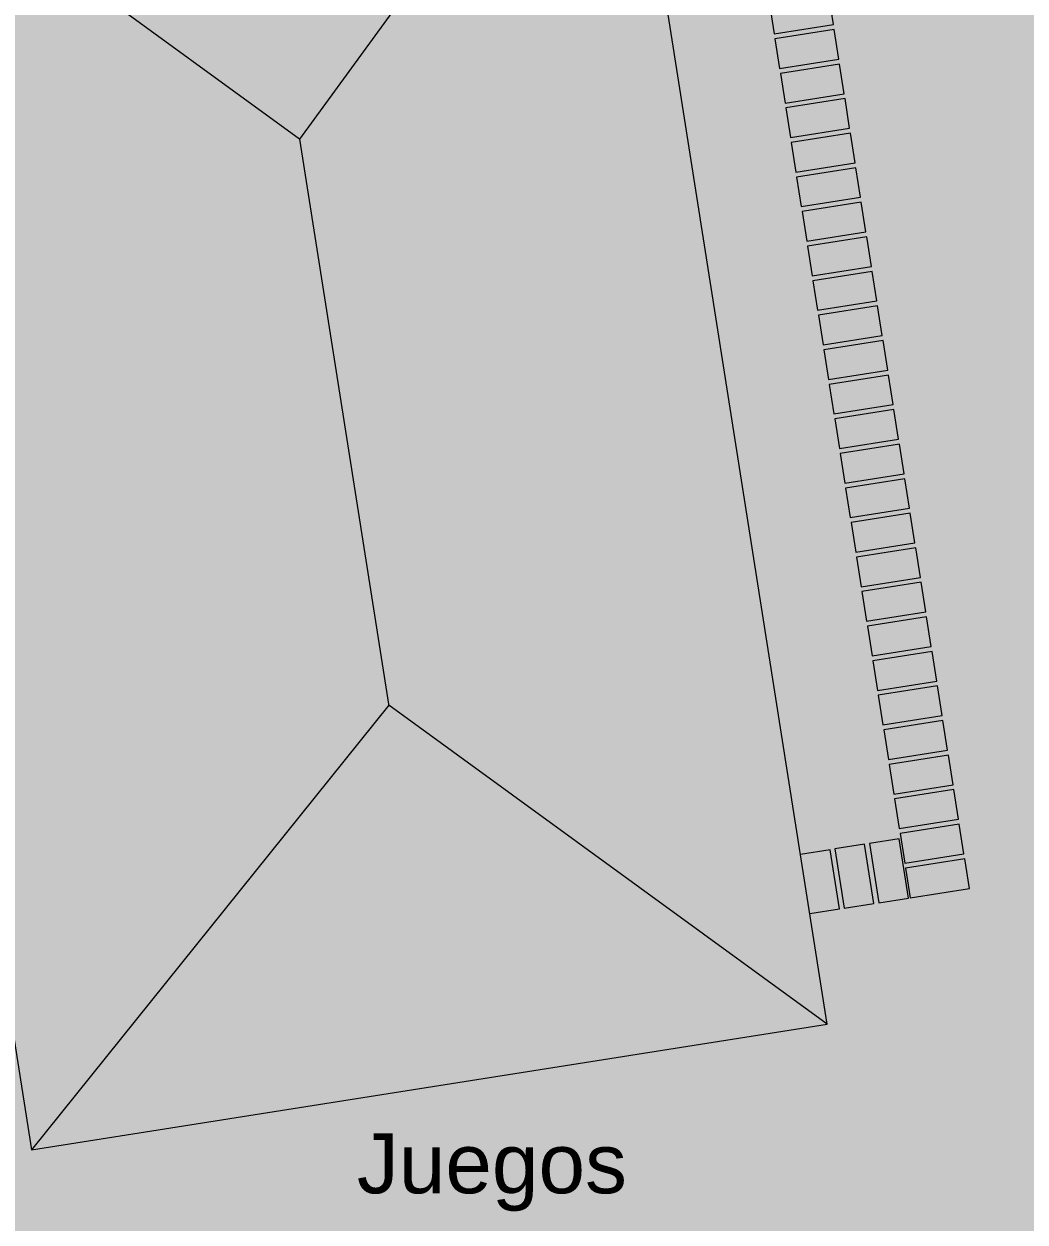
# Model space of a CAD drawing. Header units: metres. Extents: x -490 to 202, y -217 to 332.
# Drawn here: x -113.07 to -93.03, y 16.71 to 40.68 of the extents above; entities that cross this region are included whole.
import ezdxf

# ---------------------------------------------------------------- set-up
doc = ezdxf.new("R2010")
doc.units = ezdxf.units.M
for name, color, linetype, lineweight in [('A-DETL-GENF', 7, 'Continuous', 9), ('A-DETL-THIN', 7, 'Continuous', 9), ('G-ANNO-TEXT', 7, 'Continuous', 9)]:
    doc.layers.add(name, color=color, linetype=linetype, lineweight=lineweight)
doc.layers.add('A-FLOR', color=194, linetype='Continuous', lineweight=25, true_color=0x5200a5)
doc.layers.add('Amenidades_dwg', color=8, linetype='Continuous', lineweight=9, true_color=0x767676)
doc.styles.add('Arial_2', font='arial.ttf', dxfattribs={"height": 1.2})

# ---------------------------------------------------------------- blocks, each defined once
blk = doc.blocks.new('Amenidades_dwg_Detalle repetido - baldosa 0_60x1_20-954619-Planimetría general-1839767-PLANTA DE MURO PERIMETRAL')
at = {"layer": 'A-DETL-GENF', "flags": 128}
for points in [[(-1.2, 17.5), (0, 17.5), (0, 18.1), (-1.2, 18.1)], [(-1.2, 16.8), (0, 16.8), (0, 17.4), (-1.2, 17.4)], [(-1.2, 16.1), (0, 16.1), (0, 16.7), (-1.2, 16.7)], [(-1.2, 15.4), (0, 15.4), (0, 16), (-1.2, 16)], [(-1.2, 14.7), (0, 14.7), (0, 15.3), (-1.2, 15.3)], [(-1.2, 14), (0, 14), (0, 14.6), (-1.2, 14.6)], [(-1.2, 13.3), (0, 13.3), (0, 13.9), (-1.2, 13.9)], [(-1.2, 12.6), (0, 12.6), (0, 13.2), (-1.2, 13.2)], [(-1.2, 11.9), (0, 11.9), (0, 12.5), (-1.2, 12.5)], [(-1.2, 11.2), (0, 11.2), (0, 11.8), (-1.2, 11.8)], [(-1.2, 10.5), (0, 10.5), (0, 11.1), (-1.2, 11.1)], [(-1.2, 9.8), (0, 9.8), (0, 10.4), (-1.2, 10.4)], [(-1.2, 9.1), (0, 9.1), (0, 9.7), (-1.2, 9.7)], [(-1.2, 8.4), (0, 8.4), (0, 9), (-1.2, 9)], [(-1.2, 7.7), (0, 7.7), (0, 8.3), (-1.2, 8.3)], [(-1.2, 7), (0, 7), (0, 7.6), (-1.2, 7.6)], [(-1.2, 6.3), (0, 6.3), (0, 6.9), (-1.2, 6.9)], [(-1.2, 5.6), (0, 5.6), (0, 6.2), (-1.2, 6.2)], [(-1.2, 4.9), (0, 4.9), (0, 5.5), (-1.2, 5.5)], [(-1.2, 4.2), (0, 4.2), (0, 4.8), (-1.2, 4.8)], [(-1.2, 3.5), (0, 3.5), (0, 4.1), (-1.2, 4.1)], [(-1.2, 2.8), (0, 2.8), (0, 3.4), (-1.2, 3.4)], [(-1.2, 2.1), (0, 2.1), (0, 2.7), (-1.2, 2.7)], [(-1.2, 1.4), (0, 1.4), (0, 2), (-1.2, 2)], [(-1.2, 0.7), (0, 0.7), (0, 1.3), (-1.2, 1.3)], [(-1.2, 0), (0, 0), (0, 0.6), (-1.2, 0.6)]]:
    blk.add_lwpolyline(points, close=True, dxfattribs=at)
blk = doc.blocks.new('Amenidades_dwg-1839743-PLANTA DE MURO PERIMETRAL')
at = {"layer": 'A-DETL-THIN'}
blk.add_line((-107.554, 38.378), (-105.767, 27.032), dxfattribs=at)
at = {"layer": 'A-DETL-THIN', "flags": 128}
for points in [[(-101.167, 47.153), (-116.33, 44.765), (-114.014, 30.066), (-115.694, 29.801), (-115.387, 27.857), (-114.472, 28.001), (-112.921, 18.154), (-96.994, 20.663), (-101.167, 47.153), (-107.554, 38.378), (-116.33, 44.765)], [(-96.994, 20.663), (-105.77, 27.05), (-112.921, 18.154)]]:
    blk.add_lwpolyline(points, dxfattribs=at)
at = {"layer": 'A-FLOR', "color": 7, "lineweight": 9, "flags": 128}
for points in [[(-96.651, 22.987), (-96.059, 23.08), (-96.246, 24.266), (-96.838, 24.172)], [(-95.96, 23.096), (-95.367, 23.189), (-95.554, 24.375), (-96.147, 24.281)]]:
    blk.add_lwpolyline(points, close=True, dxfattribs=at)
blk.add_lwpolyline([(-97.343, 22.878), (-96.75, 22.971), (-96.937, 24.157), (-97.53, 24.063)], dxfattribs=at)
at = {"rotation": 8.95276774337596}
blk.add_blockref('Amenidades_dwg_Detalle repetido - baldosa 0_60x1_20-954619-Planimetría general-1839767-PLANTA DE MURO PERIMETRAL', (-94.147, 23.384), dxfattribs=at)

msp = doc.modelspace()

# ---------------------------------------------------------------- hatches: boundary and pattern name
at = {"layer": 'A-DETL-GENF', "true_color": 0xffe8f3}
msp.add_hatch(color=7, dxfattribs=at).paths.add_polyline_path([(-113.262, 7.778), (-74.817, 10.147), (-71.373, 10.356), (-76.917, 10.147), (-83.543, 9.758), (-88.023, 9.861), (-89.635, 11.289), (-89.635, 11.489), (-89.435, 11.48), (-89.435, 11.312), (-87.965, 10.01), (-83.54, 9.908), (-76.694, 10.305), (-70.895, 10.525), (-75.263, 38.285), (-69.212, 39.238), (-74.127, 70.433), (-121.797, 62.923), (-113.221, 8.485), (-102.306, 9.427), (-94.223, 10.913), (-94.185, 11.101), (-94.232, 11.101), (-94.229, 11.301), (-94.032, 11.297), (-94.043, 11.046), (-94.097, 10.773), (-102.326, 9.272), (-113.198, 8.336), (-113.135, 7.936), (-113.285, 7.927)])

# ---------------------------------------------------------------- block references
at = {"layer": 'Amenidades_dwg', "color": 18, "true_color": 0x260000}
msp.add_blockref('Amenidades_dwg-1839743-PLANTA DE MURO PERIMETRAL', (0, 0), dxfattribs=at)

# ---------------------------------------------------------------- texts
at = {"layer": 'G-ANNO-TEXT', "insert": (-106.407, 18.481), "char_height": 1.2, "width": 6.97468, "attachment_point": 1, "style": 'Arial_2'}
msp.add_mtext('Juegos', dxfattribs=at)

doc.saveas('drawing.dxf')
